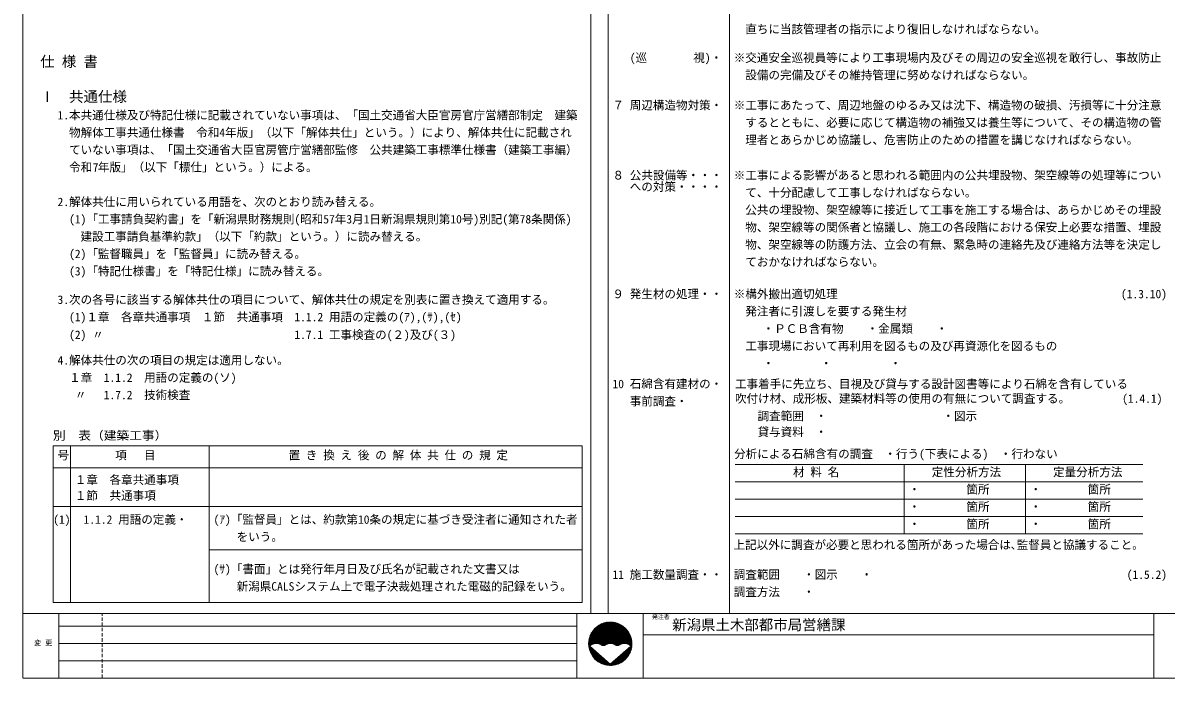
# Model space of a CAD drawing. Units: millimetres on the paper. Extents: x -396 to 396, y -284 to 286.
# Drawn here: x -395.6 to 0.2, y -283.5 to -56.7 of the extents above; entities that cross this region are included whole.
import ezdxf
from ezdxf.enums import TextEntityAlignment as Align

# ---------------------------------------------------------------- set-up
doc = ezdxf.new("R2010")
doc.units = ezdxf.units.MM
doc.linetypes.add('DASHED1', pattern=[1.8, 1.2, -0.6])
for name, color, linetype, lineweight in [('0-0', 7, 'Continuous', 18), ('0-1_文字', 7, 'Continuous', 18), ('0-F_ﾀｲﾄﾙ', 7, 'Continuous', 18), ('1-0', 5, 'Continuous', 18), ('7-0', 4, 'Continuous', 18)]:
    doc.layers.add(name, color=color, linetype=linetype, lineweight=lineweight)
doc.layers.add('0-4_文字', color=7, linetype='Continuous')
doc.layers.add('0-D', color=3, linetype='Continuous')
doc.styles.add('ＭＳ ゴシック', font='')
doc.styles.get('ＭＳ ゴシック').set_extended_font_data('MS Gothic')

msp = doc.modelspace()

# ---------------------------------------------------------------- linework, layer by layer
at = {"layer": '0-0', "color": 4}
for p, q in [((-385.077, -203.146), (-201.998, -203.146)), ((-385.077, -257.396), (-385.077, -203.146)), ((-331.077, -257.396), (-331.077, -203.146)), ((-201.998, -203.146), (-201.998, -257.396)), ((-385.077, -210.746), (-201.998, -210.746)), ((-385.077, -224.146), (-201.998, -224.146)), ((-331.077, -239.146), (-201.998, -239.146)), ((-385.077, -257.396), (-201.998, -257.396))]:
    msp.add_line(p, q, dxfattribs=at)
at = {"layer": '0-1_文字', "color": 4}
for p, q in [((-192.998, 102.148), (-192.998, -261.048)), ((-150.998, 102.148), (-150.998, -261.048)), ((-148.957, -209.567), (-7.915, -209.567)), ((-90.456, -209.567), (-90.456, -233.567)), ((-48.456, -209.567), (-48.456, -233.567)), ((-148.957, -215.567), (-7.915, -215.567)), ((-148.957, -221.567), (-7.915, -221.567)), ((-148.957, -227.567), (-7.915, -227.567)), ((-148.957, -233.567), (-7.915, -233.567))]:
    msp.add_line(p, q, dxfattribs=at)
at = {"layer": '0-F_ﾀｲﾄﾙ'}
for p, q in [((-395.577, -283.464), (-395.577, 286.452)), ((-198.998, 286.452), (-198.998, -261.048))]:
    msp.add_line(p, q, dxfattribs=at)
at = {"layer": '1-0', "color": 7}
for p, q in [((-395.577, -261.132), (396.422, -261.132)), ((-383.177, -283.548), (-383.177, -261.132)), ((-203.827, -283.548), (-203.827, -261.132)), ((-180.827, -283.548), (-180.827, -261.132)), ((-4.078, -283.548), (-4.078, -261.132)), ((-383.177, -265.532), (-203.827, -265.532)), ((-180.827, -268.532), (-4.077, -268.532)), ((-383.177, -271.532), (-203.827, -271.532)), ((-383.177, -277.532), (-203.827, -277.532)), ((396.422, -283.548), (-395.577, -283.548))]:
    msp.add_line(p, q, dxfattribs=at)
at = {"layer": '1-0', "color": 7, "linetype": 'DASHED1'}
msp.add_line((-368.177, -283.548), (-368.177, -261.132), dxfattribs=at)
at = {"layer": '1-0'}
for p, q in [((-199.727, -271.641), (-192.218, -264.132)), ((-199.726, -271.781), (-192.078, -264.133)), ((-199.726, -271.498), (-192.361, -264.133)), ((-199.722, -271.918), (-191.941, -264.137)), ((-199.722, -271.353), (-192.506, -264.137)), ((-199.715, -272.053), (-191.806, -264.144)), ((-199.715, -271.204), (-192.655, -264.144)), ((-199.707, -272.186), (-191.673, -264.152)), ((-199.705, -271.053), (-192.806, -264.154)), ((-199.696, -272.316), (-191.543, -264.163)), ((-199.691, -270.897), (-192.961, -264.168)), ((-199.683, -272.445), (-191.414, -264.176)), ((-199.674, -270.739), (-193.12, -264.185)), ((-199.668, -272.571), (-191.287, -264.191)), ((-199.652, -270.576), (-193.283, -264.207)), ((-199.651, -272.696), (-191.163, -264.208)), ((-199.633, -272.819), (-191.04, -264.226)), ((-199.627, -270.409), (-193.45, -264.232)), ((-199.596, -270.237), (-193.622, -264.263)), ((-199.56, -270.06), (-193.799, -264.298)), ((-199.519, -269.877), (-193.982, -264.34)), ((-199.471, -269.687), (-194.172, -264.388)), ((-199.415, -269.49), (-194.369, -264.444)), ((-199.35, -269.284), (-194.575, -264.509)), ((-199.275, -269.067), (-194.792, -264.584)), ((-199.187, -268.838), (-195.021, -264.672)), ((-199.084, -268.593), (-195.266, -264.775)), ((-198.96, -268.328), (-195.531, -264.899)), ((-198.808, -268.035), (-195.824, -265.051)), ((-198.626, -271.953), (-190.919, -264.247)), ((-198.327, -271.796), (-190.8, -264.269)), ((-198.091, -271.701), (-190.682, -264.293)), ((-197.885, -271.637), (-190.566, -264.318)), ((-197.7, -271.593), (-190.452, -264.345)), ((-197.529, -271.563), (-190.339, -264.374)), ((-197.369, -271.545), (-190.227, -264.403)), ((-197.218, -271.536), (-190.117, -264.435)), ((-197.076, -271.535), (-190.008, -264.468)), ((-196.939, -271.54), (-189.901, -264.502)), ((-196.809, -271.551), (-189.795, -264.537)), ((-196.683, -271.567), (-189.69, -264.574)), ((-196.563, -271.587), (-189.587, -264.612)), ((-196.446, -271.612), (-189.485, -264.651)), ((-196.334, -271.641), (-189.384, -264.692)), ((-196.225, -271.674), (-189.284, -264.733)), ((-196.119, -271.71), (-189.186, -264.776)), ((-196.017, -271.749), (-189.088, -264.82)), ((-195.918, -271.791), (-188.992, -264.865)), ((-195.822, -271.837), (-188.897, -264.912)), ((-195.729, -271.885), (-188.803, -264.959)), ((-195.638, -271.936), (-188.71, -265.008)), ((-195.55, -271.989), (-188.618, -265.057)), ((-195.465, -272.046), (-188.527, -265.108)), ((-198.612, -267.697), (-196.162, -265.247)), ((-198.333, -267.277), (-196.582, -265.526)), ((-197.675, -266.477), (-197.381, -266.184)), ((-195.379, -272.101), (-188.438, -265.16)), ((-195.287, -272.15), (-188.349, -265.212)), ((-195.189, -272.193), (-188.261, -265.266)), ((-195.084, -272.23), (-188.175, -265.321)), ((-194.972, -272.259), (-188.089, -265.377)), ((-194.851, -272.28), (-188.005, -265.433)), ((-194.721, -272.291), (-187.921, -265.491)), ((-194.577, -272.289), (-187.838, -265.55)), ((-194.415, -272.268), (-187.757, -265.61)), ((-194.224, -272.218), (-187.676, -265.671)), ((-193.964, -272.1), (-187.596, -265.732)), ((-193.598, -271.876), (-187.517, -265.795)), ((-193.332, -271.751), (-187.44, -265.859)), ((-193.111, -271.671), (-187.363, -265.923)), ((-192.915, -271.616), (-187.287, -265.989)), ((-192.736, -271.579), (-187.212, -266.055)), ((-192.57, -271.555), (-187.138, -266.123)), ((-192.414, -271.54), (-187.065, -266.191)), ((-192.267, -271.535), (-186.993, -266.26)), ((-192.127, -271.536), (-186.922, -266.331)), ((-191.993, -271.544), (-186.852, -266.402)), ((-191.865, -271.557), (-186.782, -266.474)), ((-191.742, -271.575), (-186.714, -266.547)), ((-191.623, -271.597), (-186.647, -266.621)), ((-191.508, -271.624), (-186.58, -266.696)), ((-191.397, -271.655), (-186.515, -266.772)), ((-191.29, -271.689), (-186.45, -266.849)), ((-191.186, -271.726), (-186.387, -266.927)), ((-191.085, -271.767), (-186.324, -267.006)), ((-190.987, -271.81), (-186.262, -267.085)), ((-190.892, -271.857), (-186.202, -267.166)), ((-190.8, -271.906), (-186.142, -267.248)), ((-190.711, -271.958), (-186.083, -267.33)), ((-190.624, -272.013), (-186.025, -267.414)), ((-190.54, -272.07), (-185.969, -267.499)), ((-190.451, -272.122), (-185.913, -267.585)), ((-190.356, -272.169), (-185.858, -267.671)), ((-190.255, -272.21), (-185.804, -267.759)), ((-190.148, -272.243), (-185.752, -267.848)), ((-190.032, -272.269), (-185.7, -267.937)), ((-189.908, -272.286), (-185.65, -268.028)), ((-189.772, -272.292), (-185.6, -268.12)), ((-189.621, -272.283), (-185.552, -268.213)), ((-189.449, -272.252), (-185.504, -268.307)), ((-189.237, -272.182), (-185.458, -268.402)), ((-188.903, -271.989), (-185.413, -268.499)), ((-188.588, -271.815), (-185.369, -268.596)), ((-188.345, -271.713), (-185.326, -268.695)), ((-188.135, -271.645), (-185.284, -268.795)), ((-187.947, -271.599), (-185.244, -268.896)), ((-187.774, -271.567), (-185.205, -268.998)), ((-187.613, -271.547), (-185.167, -269.101)), ((-199.612, -272.94), (-199.264, -272.592)), ((-199.59, -273.059), (-199.189, -272.658)), ((-199.566, -273.177), (-199.113, -272.724)), ((-199.541, -273.293), (-199.037, -272.789)), ((-199.514, -273.407), (-198.962, -272.855)), ((-199.485, -273.52), (-198.886, -272.921)), ((-199.456, -273.632), (-198.81, -272.987)), ((-199.424, -273.742), (-198.735, -273.053)), ((-191.639, -279.109), (-184.75, -272.22)), ((-191.484, -279.095), (-184.764, -272.375)), ((-191.325, -279.077), (-184.782, -272.534)), ((-191.162, -279.056), (-184.803, -272.697)), ((-190.994, -279.03), (-184.829, -272.865)), ((-190.822, -278.999), (-184.86, -273.037)), ((-187.461, -271.537), (-185.13, -269.206)), ((-187.317, -271.534), (-185.095, -269.312)), ((-187.18, -271.539), (-185.061, -269.419)), ((-187.049, -271.549), (-185.028, -269.528)), ((-186.922, -271.564), (-184.997, -269.638)), ((-186.801, -271.584), (-184.967, -269.75)), ((-186.684, -271.608), (-184.939, -269.863)), ((-186.571, -271.637), (-184.912, -269.978)), ((-186.461, -271.669), (-184.887, -270.094)), ((-186.355, -271.704), (-184.863, -270.211)), ((-186.253, -271.743), (-184.841, -270.331)), ((-186.153, -271.785), (-184.82, -270.452)), ((-186.057, -271.83), (-184.802, -270.575)), ((-185.963, -271.877), (-184.785, -270.7)), ((-185.872, -271.928), (-184.77, -270.826)), ((-185.784, -271.981), (-184.758, -270.955)), ((-185.698, -272.037), (-184.747, -271.086)), ((-185.615, -272.095), (-184.739, -271.218)), ((-185.534, -272.156), (-184.732, -271.354)), ((-185.456, -272.219), (-184.728, -271.491)), ((-185.381, -272.285), (-184.727, -271.631)), ((-185.307, -272.353), (-184.728, -271.774)), ((-185.237, -272.424), (-184.733, -271.92)), ((-185.168, -272.497), (-184.74, -272.068)), ((-199.391, -273.851), (-198.659, -273.118)), ((-199.357, -273.958), (-198.584, -273.184)), ((-199.322, -274.064), (-198.508, -273.25)), ((-199.285, -274.168), (-198.432, -273.316)), ((-199.247, -274.272), (-198.357, -273.381)), ((-199.208, -274.374), (-198.281, -273.447)), ((-199.167, -274.475), (-198.205, -273.513)), ((-199.126, -274.575), (-198.13, -273.579)), ((-199.083, -274.673), (-198.054, -273.645)), ((-199.039, -274.771), (-197.978, -273.71)), ((-198.994, -274.867), (-197.903, -273.776)), ((-198.947, -274.962), (-197.827, -273.842)), ((-198.9, -275.056), (-197.752, -273.908)), ((-198.851, -275.149), (-197.676, -273.973)), ((-198.802, -275.241), (-197.6, -274.039)), ((-198.751, -275.332), (-197.525, -274.105)), ((-198.699, -275.421), (-197.449, -274.171)), ((-198.647, -275.51), (-197.373, -274.237)), ((-198.593, -275.598), (-197.298, -274.302)), ((-198.538, -275.684), (-197.222, -274.368)), ((-198.482, -275.77), (-197.146, -274.434)), ((-198.425, -275.854), (-197.071, -274.5)), ((-198.368, -275.938), (-196.995, -274.565)), ((-198.309, -276.021), (-196.919, -274.631)), ((-198.249, -276.102), (-196.844, -274.697)), ((-198.188, -276.183), (-196.768, -274.763)), ((-198.127, -276.263), (-196.693, -274.829)), ((-198.064, -276.341), (-196.617, -274.894)), ((-198, -276.419), (-196.541, -274.96)), ((-197.936, -276.496), (-196.466, -275.026)), ((-197.87, -276.572), (-196.39, -275.092)), ((-197.804, -276.647), (-196.314, -275.157)), ((-197.736, -276.721), (-196.239, -275.223)), ((-197.668, -276.794), (-196.163, -275.289)), ((-197.599, -276.866), (-196.087, -275.355)), ((-197.528, -276.937), (-196.012, -275.421)), ((-197.457, -277.007), (-195.936, -275.486)), ((-197.385, -277.077), (-195.86, -275.552)), ((-197.312, -277.145), (-195.785, -275.618)), ((-197.238, -277.212), (-195.709, -275.684)), ((-197.163, -277.279), (-195.634, -275.75)), ((-197.087, -277.344), (-195.558, -275.815)), ((-197.01, -277.409), (-195.482, -275.881)), ((-196.932, -277.472), (-195.407, -275.947)), ((-196.853, -277.535), (-195.331, -276.013)), ((-196.774, -277.597), (-195.255, -276.078)), ((-196.693, -277.657), (-195.18, -276.144)), ((-196.611, -277.717), (-195.104, -276.21)), ((-196.528, -277.776), (-195.028, -276.276)), ((-196.445, -277.834), (-194.953, -276.342)), ((-196.36, -277.89), (-194.877, -276.407)), ((-196.274, -277.946), (-194.802, -276.473)), ((-196.188, -278.001), (-194.726, -276.539)), ((-196.1, -278.055), (-194.65, -276.605)), ((-196.011, -278.107), (-194.575, -276.67)), ((-195.922, -278.159), (-194.499, -276.736)), ((-195.831, -278.209), (-194.423, -276.802)), ((-195.739, -278.259), (-194.348, -276.868)), ((-195.646, -278.307), (-194.272, -276.934)), ((-195.552, -278.355), (-194.196, -276.999)), ((-192.368, -279.131), (-190.095, -276.858)), ((-192.228, -279.132), (-189.01, -275.914)), ((-192.085, -279.131), (-187.925, -274.971)), ((-191.939, -279.126), (-186.84, -274.028)), ((-191.791, -279.119), (-185.756, -273.084)), ((-190.645, -278.963), (-184.896, -273.214)), ((-190.461, -278.921), (-184.938, -273.398)), ((-190.271, -278.872), (-184.987, -273.588)), ((-190.073, -278.816), (-185.043, -273.786)), ((-189.867, -278.751), (-185.108, -273.992)), ((-189.65, -278.675), (-185.184, -274.209)), ((-189.42, -278.587), (-185.272, -274.439)), ((-189.174, -278.482), (-185.377, -274.685)), ((-188.907, -278.357), (-185.502, -274.952)), ((-188.612, -278.203), (-185.656, -275.247)), ((-188.271, -278.004), (-185.855, -275.588)), ((-187.843, -277.717), (-186.142, -276.016)), ((-195.457, -278.401), (-194.121, -277.065)), ((-195.36, -278.446), (-194.045, -277.131)), ((-195.263, -278.49), (-193.969, -277.197)), ((-195.164, -278.533), (-193.894, -277.262)), ((-195.064, -278.574), (-193.818, -277.328)), ((-194.963, -278.615), (-193.743, -277.394)), ((-194.861, -278.654), (-193.667, -277.46)), ((-194.758, -278.692), (-193.591, -277.526)), ((-194.653, -278.729), (-193.516, -277.591)), ((-194.547, -278.764), (-193.44, -277.657)), ((-194.44, -278.798), (-193.364, -277.723)), ((-194.331, -278.831), (-193.289, -277.789)), ((-194.221, -278.862), (-193.213, -277.854)), ((-194.109, -278.892), (-193.137, -277.92)), ((-193.996, -278.92), (-193.062, -277.986)), ((-193.881, -278.947), (-192.986, -278.052)), ((-193.765, -278.972), (-192.91, -278.118)), ((-193.648, -278.996), (-192.835, -278.183)), ((-193.528, -279.018), (-192.759, -278.249)), ((-193.407, -279.038), (-192.684, -278.315)), ((-193.284, -279.057), (-192.608, -278.381)), ((-193.159, -279.074), (-192.532, -278.446)), ((-193.033, -279.088), (-192.457, -278.512)), ((-192.904, -279.101), (-192.381, -278.578)), ((-192.773, -279.112), (-192.305, -278.644)), ((-192.641, -279.12), (-192.23, -278.71)), ((-192.505, -279.127), (-191.18, -277.801))]:
    msp.add_line(p, q, dxfattribs=at)
msp.add_lwpolyline([(-199.324, -272.54), (-192.227, -278.712), (-185.13, -272.54)], dxfattribs=at)
msp.add_circle((-192.227, -271.632), 7.5, dxfattribs=at)
for centre, radius, start, end in [((-197.117, -274.459), 2.925, 54.9904, 138.98872), ((-194.672, -270.889), 1.403, 236.8522, 305.66466), ((-192.227, -274.459), 2.925, 54.9904, 123.80286), ((-189.782, -270.889), 1.403, 236.8522, 305.66466), ((-187.337, -274.459), 2.925, 41.01126, 123.80286)]:
    msp.add_arc(centre, radius, start, end, dxfattribs=at)
at = {"layer": '7-0'}
msp.add_line((-379.077, -203.146), (-379.077, -257.396), dxfattribs=at)

# ---------------------------------------------------------------- texts
at = {"layer": '0-0', "style": 'ＭＳ ゴシック'}
for s, height, p in [('仕 様 書', 3.666, (-389.577, -73.055)), ('Ⅰ\u3000共通仕様', 3.666, (-389.577, -85.209)), ('1.本共通仕様及び特記仕様に記載されていない事項は、「国土交通省大臣官房官庁営繕部制定\u3000建築', 2.933, (-383.577, -91.055)), ('  物解体工事共通仕様書\u3000令和4年版」（以下「解体共仕」という。）により、解体共仕に記載され', 2.933, (-383.577, -97.055)), ('  ていない事項は、「国土交通省大臣官房管庁営繕部監修\u3000公共建築工事標準仕様書（建築工事編）', 2.933, (-383.577, -103.055)), ('  令和 年版」（以下「標仕」という。）による。', 2.933, (-383.577, -109.055)), ('2.解体共仕に用いられている用語を、次のとおり読み替える。', 2.933, (-383.577, -121.055)), ('  (1)「工事請負契約書」を「新潟県財務規則(昭和57年3月1日新潟県規則第10号)別記(第78条関係)', 2.933, (-383.577, -127.055)), ('    建設工事請負基準約款」（以下「約款」という。）に読み替える。', 2.933, (-383.577, -133.055)), ('  (2)「監督職員」を「監督員」に読み替える。', 2.933, (-383.577, -139.055)), ('  (3)「特記仕様書」を「特記仕様」に読み替える。', 2.933, (-383.577, -145.055)), ('3.次の各号に該当する解体共仕の項目について、解体共仕の規定を別表に置き換えて適用する。', 2.933, (-383.577, -154.904)), ('  (1)１章\u3000各章共通事項\u3000１節\u3000共通事項\u30001.1.2 用語の定義の(ｱ),(ｻ),(ｾ)', 2.933, (-383.577, -160.904)), ('  (2) 〃   \u3000\u3000\u3000\u3000\u3000\u3000\u3000\u3000\u3000\u3000\u3000\u3000\u3000\u3000\u30001.7.1 工事検査の(２)及び(３)', 2.933, (-383.577, -167.058)), ('4.解体共仕の次の項目の規定は適用しない。', 2.933, (-383.577, -175.878)), ('  １章\u30001.1.2\u3000用語の定義の(ソ)\u3000', 2.933, (-383.577, -181.878)), ('\u3000 〃   1.7.2\u3000技術検査\u3000', 2.933, (-383.577, -187.878)), ('号        項   目', 2.933, (-383.577, -208.729)), ('\u3000\u3000\u3000\u3000     置 き 換 え 後 の 解 体 共 仕 の 規 定', 2.933, (-329.577, -208.729)), ('１章\u3000各章共通事項', 2.933, (-377.577, -217.246)), ('１節\u3000共通事項', 2.933, (-377.577, -222.726)), ('(1)', 2.933, (-385.077, -231)), ('1.1.2', 2.933, (-374.577, -231)), ('用語の定義・', 2.933, (-362.577, -231)), ('(ｱ)「監督員」とは、約款第10条の規定に基づき受注者に通知された者', 2.933, (-329.577, -231)), ('\u3000\u3000をいう。', 2.933, (-329.577, -237)), ('(ｻ)「書面」とは発行年月日及び氏名が記載された文書又は', 2.933, (-329.577, -248.146)), ('\u3000\u3000新潟県CALSシステム上で電子決裁処理された電磁的記録をいう。', 2.933, (-329.577, -254.146))]:
    msp.add_text(s, height=height, dxfattribs=at).set_placement(p, align=Align.BOTTOM_LEFT)
at = {"layer": '0-0', "style": 'ＭＳ ゴシック', "width": 1.1}
msp.add_text('\u3000別\u3000表（建築工事）', height=2.933, dxfattribs=at).set_placement((-389.577, -201.935), align=Align.BOTTOM_LEFT)
at = {"layer": '0-1_文字', "style": 'ＭＳ ゴシック'}
for s, p in [('\u3000直ちに当該管理者の指示により復旧しなければならない。', (-149.498, -61.285)), ('(巡\u3000\u3000\u3000\u3000視)・', (-185.498, -71.175)), ('※交通安全巡視員等により工事現場内及びその周辺の安全巡視を敢行し、事故防止', (-149.498, -71.175)), ('\u3000設備の完備及びその維持管理に努めなければならない。', (-149.498, -77.175)), ('７', (-191.498, -87.603)), ('周辺構造物対策・', (-185.498, -87.603)), ('※工事にあたって、周辺地盤のゆるみ又は沈下、構造物の破損、汚損等に十分注意', (-149.498, -87.603)), ('\u3000するとともに、必要に応じて構造物の補強又は養生等について、その構造物の管', (-149.498, -93.603)), ('\u3000理者とあらかじめ協議し、危害防止のための措置を講じなければならない。', (-149.498, -99.603)), ('８', (-191.498, -111.85)), ('公共設備等・・・', (-185.498, -111.85)), ('※工事による影響があると思われる範囲内の公共埋設物、架空線等の処理等につい', (-149.498, -111.85)), ('への対策・・・・', (-185.498, -115.85)), ('\u3000て、十分配慮して工事しなければならない。', (-149.498, -117.85)), ('\u3000公共の埋設物、架空線等に接近して工事を施工する場合は、あらかじめその埋設', (-149.498, -123.85)), ('\u3000物、架空線等の関係者と協議し、施工の各段階における保安上必要な措置、埋設', (-149.498, -129.85)), ('\u3000物、架空線等の防護方法、立会の有無、緊急時の連絡先及び連絡方法等を決定し', (-149.498, -135.85)), ('\u3000ておかなければならない。', (-149.498, -141.85)), ('９', (-191.498, -152.943)), ('発生材の処理・・', (-185.498, -152.943)), ('※構外搬出適切処理\u3000\u3000\u3000\u3000\u3000\u3000\u3000\u3000\u3000\u3000\u3000\u3000\u3000\u3000\u3000\u3000\u3000\u3000\u3000\u3000\u3000\u3000\u3000\u3000 (1.3.10)', (-149.498, -152.943)), ('\u3000発注者に引渡しを要する発生材', (-149.498, -158.943)), ('\u3000・ＰＣＢ含有物\u3000\u3000・金属類\u3000\u3000・\u3000', (-143.498, -164.943)), ('\u3000・\u3000\u3000\u3000\u3000・\u3000\u3000\u3000\u3000\u3000・\u3000', (-143.498, -176.943)), ('10', (-191.498, -184.067)), ('石綿含有建材の・', (-185.498, -184.067)), ('工事着手に先立ち、目視及び貸与する設計図書等により石綿を含有している', (-149.076, -184.092)), ('事前調査・', (-185.498, -190.067)), ('吹付け材、成形板、建築材料等の使用の有無について調査する。\u3000 \u3000\u3000\u3000(1.4.1)', (-149.076, -189.131)), ('\u3000\u3000調査範囲\u3000・\u3000\u3000\u3000\u3000\u3000\u3000\u3000\u3000\u3000\u3000・図示', (-149.251, -195.191)), ('\u3000\u3000貸与資料\u3000・\u3000', (-149.251, -200.698)), ('分析による石綿含有の調査\u3000・行う(下表による)\u3000・行わない', (-149.363, -208.305)), ('\u3000\u3000\u3000\u3000  材 料 名', (-148.956, -214.589)), ('\u3000\u3000定性分析方法', (-88.956, -214.567)), ('\u3000\u3000定量分析方法', (-46.956, -214.567)), ('・\u3000\u3000\u3000\u3000箇所', (-88.956, -220.567)), ('・\u3000\u3000\u3000\u3000箇所', (-46.957, -220.567)), ('・\u3000\u3000\u3000\u3000箇所', (-88.956, -226.567)), ('・\u3000\u3000\u3000\u3000箇所', (-46.957, -226.567)), ('・\u3000\u3000\u3000\u3000箇所', (-88.956, -232.567)), ('・\u3000\u3000\u3000\u3000箇所', (-46.957, -232.567)), ('上記以外に調査が必要と思われる箇所があった場合は､監督員と協議すること｡', (-149.566, -239.762)), ('11', (-191.498, -250.067)), ('施工数量調査・・', (-185.498, -250.067)), ('調査範囲\u3000\u3000・図示\u3000\u3000・\u3000\u3000\u3000\u3000\u3000\u3000\u3000\u3000\u3000\u3000\u3000\u3000\u3000\u3000\u3000\u3000\u3000\u3000\u3000\u3000\u3000\u3000(1.5.2)', (-149.498, -250.067)), ('調査方法\u3000\u3000・\u3000', (-149.498, -256.067))]:
    msp.add_text(s, height=2.933, dxfattribs=at).set_placement(p, align=Align.BOTTOM_LEFT)
at = {"layer": '0-4_文字', "style": 'ＭＳ ゴシック'}
msp.add_text('\u3000工事現場において再利用を図るもの及び再資源化を図るもの', height=2.933, dxfattribs=at).set_placement((-149.498, -170.943), align=Align.BOTTOM_LEFT)
at = {"layer": '0-D', "color": 7, "style": 'ＭＳ ゴシック'}
msp.add_text('7', height=2.933, dxfattribs=at).set_placement((-371.389, -109.1), align=Align.BOTTOM_LEFT)
at = {"layer": '1-0', "color": 7, "style": 'ＭＳ ゴシック'}
for s, height, p in [('発注者', 1.466, (-177.827, -263.532)), ('新潟県土木部都市局営繕課', 3.666, (-170.827, -268.032))]:
    msp.add_text(s, height=height, dxfattribs=at).set_placement(p, align=Align.BOTTOM_LEFT)
at = {"layer": '1-0', "color": 7, "style": 'ＭＳ ゴシック', "width": 0.95}
msp.add_text('変 更', height=1.833, dxfattribs=at).set_placement((-391.677, -272.782), align=Align.BOTTOM_LEFT)

doc.saveas('drawing.dxf')
